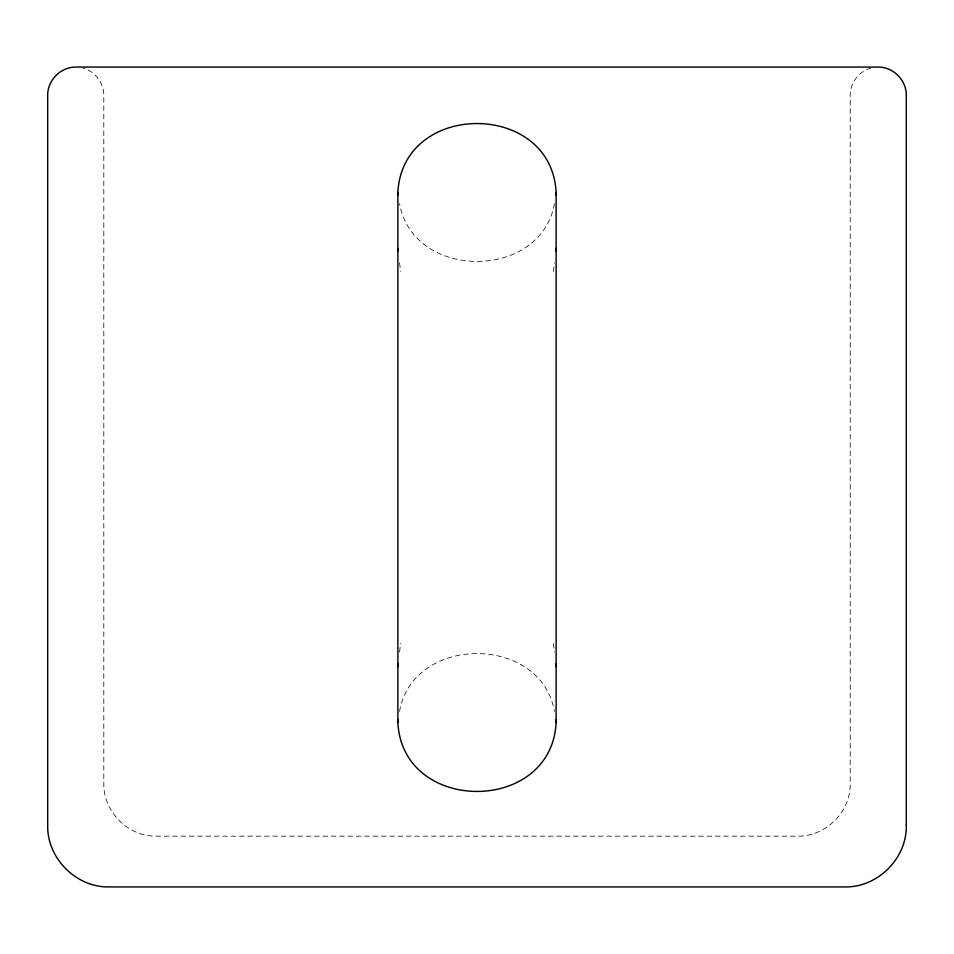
<?xml version="1.0" encoding="UTF-8"?>
<svg xmlns="http://www.w3.org/2000/svg" width="954" height="954" viewBox="0 0 954 954"><rect width="100%" height="100%" fill="white"/><g stroke="black" fill="none" stroke-linecap="round" stroke-linejoin="round"><path stroke-width="0.72" stroke-dasharray="4.77 3.58" d="M399.571 652.119L400.573 643.449M553.427 271.52L554.429 262.863M399.547 711.398C413.058 634.303 540.942 634.303 554.453 711.398M554.453 203.584C540.942 280.679 413.058 280.679 399.547 203.584M870.978 68.032C859.017 71.3 850.252 82.724 850.193 95.126L850.193 783.639C850.777 811.711 825.735 836.753 797.663 836.157L156.337 836.157C128.265 836.753 103.223 811.711 103.807 783.639L103.807 95.126C103.747 82.724 94.983 71.3 83.022 68.032M553.427 643.449L554.429 652.119M399.571 262.863L400.573 271.52"/><path stroke-width="1.43" d="M397.878 666.548L398.223 663.662M555.777 251.319L556.122 248.434M397.878 192.469C402.433 100.564 551.567 100.564 556.122 192.469L556.122 722.5C551.567 814.418 402.433 814.418 397.878 722.5L397.878 192.469L398.295 195.248M397.878 722.5L398.295 719.721M555.705 195.248L556.122 192.469M555.705 719.721L556.122 722.5M555.777 663.662L556.122 666.548M397.878 248.434L398.223 251.319M906.3 825.496C906.992 858.326 877.704 887.614 844.862 886.934L109.138 886.934C76.296 887.614 47.008 858.326 47.7 825.496L47.7 95.126C47.605 80.112 60.746 66.983 75.76 67.066L878.24 67.066C893.254 66.983 906.395 80.112 906.3 95.126L906.3 825.496"/></g></svg>
